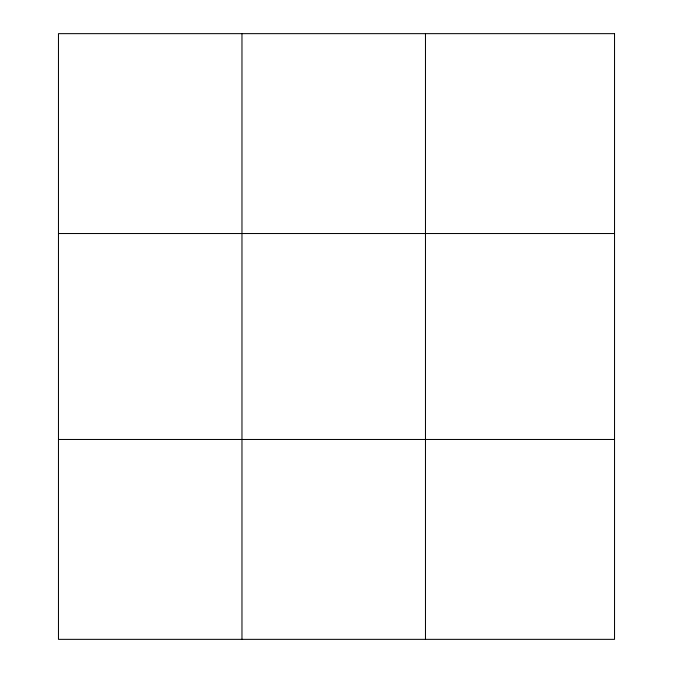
<?xml version="1.0" encoding="UTF-8"?>
<svg xmlns="http://www.w3.org/2000/svg" width="673" height="673" viewBox="0 0 673 673"><rect width="100%" height="100%" fill="white"/><g stroke="black" fill="none" stroke-linecap="round" stroke-linejoin="round"><path stroke-width="1.01" d="M241.969 639.35L241.969 33.65M425.471 639.35L425.471 33.65M58.467 233.531L614.533 233.531M58.467 439.469L614.533 439.469M614.533 33.65L614.533 639.35L58.467 639.35L58.467 33.65L614.533 33.65"/></g></svg>
